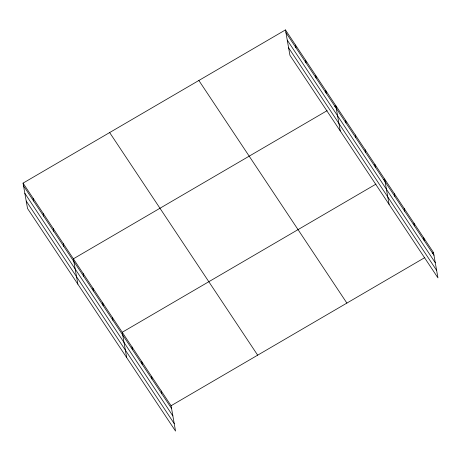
<?xml version="1.0" encoding="UTF-8"?>
<svg xmlns="http://www.w3.org/2000/svg" width="461" height="461" viewBox="0 0 461 461"><rect width="100%" height="100%" fill="white"/><g stroke="black" fill="none" stroke-linecap="round" stroke-linejoin="round"><path stroke-width="0.69" d="M23.05 183.126L171.077 405.726L175.543 431.081L27.522 208.476L23.05 183.126L285.457 29.919L433.478 252.524L437.95 277.874L289.923 55.274L285.457 29.919M327.126 110.657L73.38 258.811L77.851 284.16M334.548 106.324L335.781 105.604L340.253 130.959M375.974 184.118L122.228 332.272L126.694 357.621M383.396 179.784L384.63 179.064L389.101 204.413M171.077 405.726L424.823 257.578M432.245 253.245L433.478 252.524M285.935 32.656L433.962 255.261M287.255 40.119L435.276 262.724M288.609 47.811L436.636 270.411M198.864 80.479L346.885 303.079M109.643 132.566L257.67 355.172M23.534 185.864L171.555 408.469M24.848 193.326L172.875 415.931M26.202 201.013L174.229 423.619M423.711 237.83L424.195 240.567M413.938 223.136L414.422 225.878M404.17 208.447L404.654 211.184M394.403 193.753L394.887 196.495M374.862 164.37L375.346 167.113M365.095 149.681L365.573 152.418M355.322 134.987L355.806 137.724M345.554 120.298L346.038 123.035M325.72 90.465L326.198 93.208M315.652 75.327L316.137 78.07M305.585 60.195L306.069 62.932M295.518 45.057L296.002 47.794M161.304 391.037L161.788 393.775M151.536 376.343L152.021 379.086M141.763 361.655L142.247 364.392M131.996 346.96L132.48 349.697M112.455 317.577L112.939 320.314M102.688 302.889L103.172 305.626M92.92 288.194L93.399 290.931M83.147 273.5L83.631 276.243M63.313 243.673L63.797 246.41M53.246 228.535L53.73 231.278M43.184 213.397L43.662 216.14M33.117 198.265L33.601 201.002"/></g></svg>
